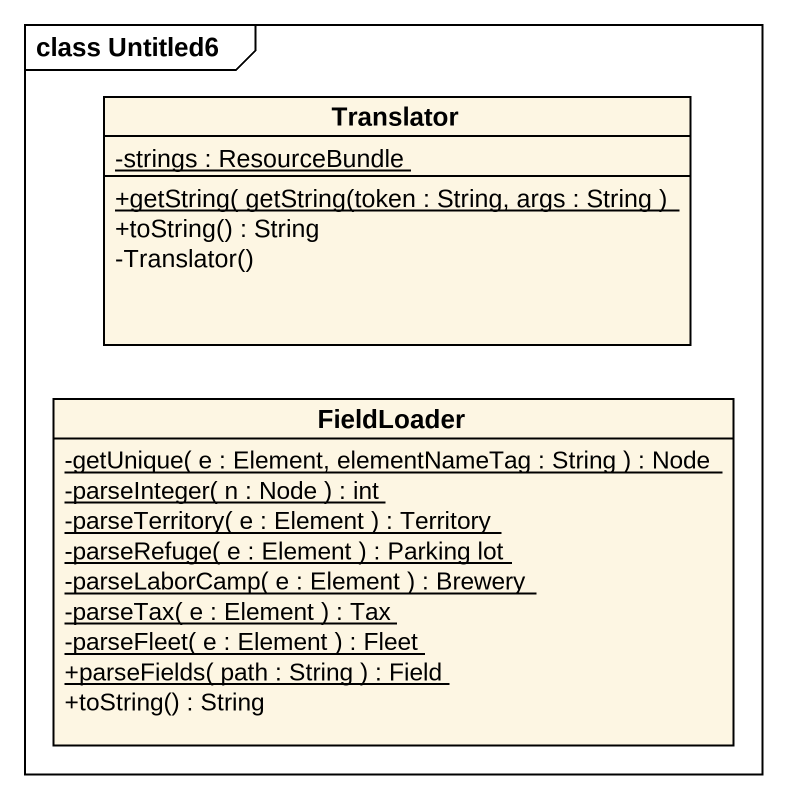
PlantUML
@startuml
mainframe class Untitled6
hide circle
hide empty members
skinparam classAttributeIconSize 0
class Translator {
  {static} -strings : ResourceBundle
  {static} +getString( getString(token : String, args : String )
  +toString() : String
  -Translator()
}
class FieldLoader {
  {static} -getUnique( e : Element, elementNameTag : String ) : Node
  {static} -parseInteger( n : Node ) : int
  {static} -parseTerritory( e : Element ) : Territory
  {static} -parseRefuge( e : Element ) : Parking lot
  {static} -parseLaborCamp( e : Element ) : Brewery
  {static} -parseTax( e : Element ) : Tax
  {static} -parseFleet( e : Element ) : Fleet
  {static} +parseFields( path : String ) : Field
  +toString() : String
}
@enduml
